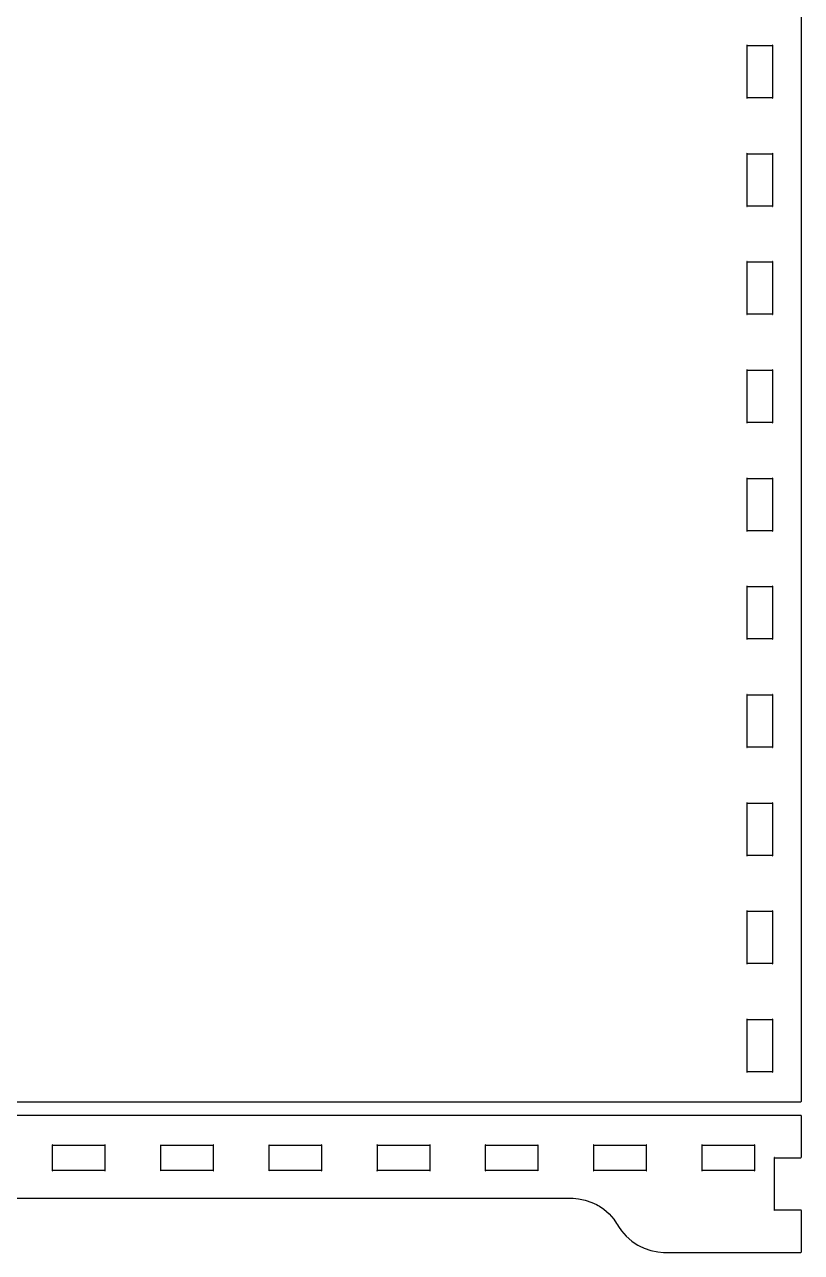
# Model space of a CAD drawing. Header units: millimetres. Extents: x -246 to 1649, y -181 to 287.
# Drawn here: x 1468.6 to 1554.7, y 21.7 to 157.8 of the extents above; entities that cross this region are included whole.
import ezdxf

# ---------------------------------------------------------------- set-up
doc = ezdxf.new("R2010")
doc.units = ezdxf.units.MM
doc.header["$MEASUREMENT"] = 0
doc.layers.add('mlk v1_0', color=7, linetype='Continuous')

msp = doc.modelspace()

# ---------------------------------------------------------------- linework, layer by layer
at = {"layer": 'mlk v1_0'}
for p, q in [((1554.7, 38.4997), (1554.7, 285.2)), ((1548.68, 155.568), (1548.66, 155.563)), ((1548.66, 155.563), (1548.66, 155.54)), ((1548.66, 155.54), (1548.69, 155.525)), ((1548.7, 155.537), (1548.68, 155.568)), ((1548.69, 155.525), (1548.7, 155.525)), ((1548.7, 155.525), (1548.7, 155.537)), ((1548.7, 152.625), (1548.7, 155.525)), ((1548.7, 155.525), (1551.5, 155.525)), ((1551.51, 155.568), (1551.5, 155.537)), ((1551.5, 155.537), (1551.5, 155.525)), ((1551.5, 155.525), (1551.5, 149.725)), ((1551.5, 155.525), (1551.51, 155.525)), ((1551.54, 155.563), (1551.51, 155.568)), ((1551.51, 155.525), (1551.54, 155.54)), ((1551.54, 155.54), (1551.54, 155.563)), ((1548.7, 149.725), (1548.7, 152.625)), ((1548.69, 149.725), (1548.66, 149.711)), ((1548.66, 149.711), (1548.66, 149.688)), ((1548.66, 149.688), (1548.68, 149.684)), ((1548.68, 149.684), (1548.7, 149.716)), ((1548.7, 149.725), (1548.69, 149.725)), ((1548.7, 149.716), (1548.7, 149.725)), ((1551.5, 149.725), (1548.7, 149.725)), ((1551.51, 149.725), (1551.5, 149.725)), ((1551.5, 149.725), (1551.5, 149.716)), ((1551.5, 149.716), (1551.51, 149.684)), ((1551.54, 149.711), (1551.51, 149.725)), ((1551.51, 149.684), (1551.54, 149.688)), ((1551.54, 149.688), (1551.54, 149.711)), ((1548.68, 143.568), (1548.66, 143.563)), ((1548.66, 143.563), (1548.66, 143.541)), ((1548.66, 143.541), (1548.69, 143.526)), ((1548.7, 143.536), (1548.68, 143.568)), ((1548.69, 143.526), (1548.7, 143.526)), ((1548.7, 143.526), (1548.7, 143.536)), ((1548.7, 143.526), (1551.5, 143.526)), ((1548.7, 140.625), (1548.7, 143.526)), ((1551.51, 143.568), (1551.5, 143.536)), ((1551.5, 143.536), (1551.5, 143.526)), ((1551.5, 143.526), (1551.51, 143.526)), ((1551.5, 143.526), (1551.5, 137.725)), ((1551.54, 143.563), (1551.51, 143.568)), ((1551.51, 143.526), (1551.54, 143.541)), ((1551.54, 143.541), (1551.54, 143.563)), ((1548.7, 137.725), (1548.7, 140.625)), ((1548.69, 137.725), (1548.66, 137.711)), ((1548.66, 137.711), (1548.66, 137.688)), ((1548.66, 137.688), (1548.68, 137.684)), ((1548.68, 137.684), (1548.7, 137.716)), ((1548.7, 137.725), (1548.69, 137.725)), ((1548.7, 137.716), (1548.7, 137.725)), ((1551.5, 137.725), (1548.7, 137.725)), ((1551.5, 137.725), (1551.5, 137.716)), ((1551.51, 137.725), (1551.5, 137.725)), ((1551.5, 137.716), (1551.51, 137.684)), ((1551.54, 137.711), (1551.51, 137.725)), ((1551.51, 137.684), (1551.54, 137.688)), ((1551.54, 137.688), (1551.54, 137.711)), ((1548.68, 131.568), (1548.66, 131.563)), ((1548.66, 131.563), (1548.66, 131.541)), ((1548.66, 131.541), (1548.69, 131.525)), ((1548.7, 131.536), (1548.68, 131.568)), ((1548.69, 131.525), (1548.7, 131.525)), ((1548.7, 131.525), (1548.7, 131.536)), ((1548.7, 128.625), (1548.7, 131.525)), ((1548.7, 131.525), (1551.5, 131.525)), ((1551.51, 131.568), (1551.5, 131.536)), ((1551.5, 131.536), (1551.5, 131.525)), ((1551.5, 131.525), (1551.5, 125.725)), ((1551.5, 131.525), (1551.51, 131.525)), ((1551.54, 131.563), (1551.51, 131.568)), ((1551.51, 131.525), (1551.54, 131.541)), ((1551.54, 131.541), (1551.54, 131.563)), ((1548.7, 125.725), (1548.7, 128.625)), ((1548.69, 125.725), (1548.66, 125.712)), ((1548.66, 125.712), (1548.66, 125.688)), ((1548.66, 125.688), (1548.68, 125.684)), ((1548.68, 125.684), (1548.7, 125.716)), ((1548.7, 125.725), (1548.69, 125.725)), ((1548.7, 125.716), (1548.7, 125.725)), ((1551.5, 125.725), (1548.7, 125.725)), ((1551.5, 125.725), (1551.5, 125.716)), ((1551.51, 125.725), (1551.5, 125.725)), ((1551.5, 125.716), (1551.51, 125.684)), ((1551.54, 125.712), (1551.51, 125.725)), ((1551.51, 125.684), (1551.54, 125.688)), ((1551.54, 125.688), (1551.54, 125.712)), ((1548.68, 119.568), (1548.66, 119.563)), ((1548.66, 119.563), (1548.66, 119.541)), ((1548.66, 119.541), (1548.69, 119.526)), ((1548.7, 119.537), (1548.68, 119.568)), ((1548.69, 119.526), (1548.7, 119.526)), ((1548.7, 119.526), (1548.7, 119.537)), ((1548.7, 116.625), (1548.7, 119.526)), ((1548.7, 119.526), (1551.5, 119.526)), ((1551.51, 119.568), (1551.5, 119.537)), ((1551.5, 119.537), (1551.5, 119.526)), ((1551.5, 119.526), (1551.51, 119.526)), ((1551.5, 119.526), (1551.5, 113.725)), ((1551.54, 119.563), (1551.51, 119.568)), ((1551.51, 119.526), (1551.54, 119.541)), ((1551.54, 119.541), (1551.54, 119.563)), ((1548.7, 113.725), (1548.7, 116.625)), ((1548.69, 113.725), (1548.66, 113.712)), ((1548.66, 113.712), (1548.66, 113.688)), ((1548.66, 113.688), (1548.68, 113.684)), ((1548.68, 113.684), (1548.7, 113.716)), ((1548.7, 113.725), (1548.69, 113.725)), ((1551.5, 113.725), (1548.7, 113.725)), ((1548.7, 113.716), (1548.7, 113.725)), ((1551.5, 113.725), (1551.5, 113.716)), ((1551.51, 113.725), (1551.5, 113.725)), ((1551.5, 113.716), (1551.51, 113.684)), ((1551.54, 113.712), (1551.51, 113.725)), ((1551.51, 113.684), (1551.54, 113.688)), ((1551.54, 113.688), (1551.54, 113.712)), ((1548.68, 107.568), (1548.66, 107.563)), ((1548.66, 107.563), (1548.66, 107.541)), ((1548.7, 107.537), (1548.68, 107.568)), ((1551.51, 107.568), (1551.5, 107.537)), ((1551.54, 107.563), (1551.51, 107.568)), ((1551.54, 107.541), (1551.54, 107.563)), ((1548.66, 107.541), (1548.69, 107.526)), ((1548.69, 107.526), (1548.7, 107.526)), ((1548.7, 107.526), (1548.7, 107.537)), ((1548.7, 107.526), (1551.5, 107.526)), ((1548.7, 104.625), (1548.7, 107.526)), ((1551.5, 107.537), (1551.5, 107.526)), ((1551.5, 107.526), (1551.51, 107.526)), ((1551.5, 107.526), (1551.5, 101.725)), ((1551.51, 107.526), (1551.54, 107.541)), ((1548.7, 101.725), (1548.7, 104.625)), ((1548.69, 101.725), (1548.66, 101.711)), ((1548.66, 101.711), (1548.66, 101.688)), ((1548.66, 101.688), (1548.68, 101.684)), ((1548.68, 101.684), (1548.7, 101.716)), ((1548.7, 101.725), (1548.69, 101.725)), ((1548.7, 101.716), (1548.7, 101.725)), ((1551.5, 101.725), (1548.7, 101.725)), ((1551.5, 101.725), (1551.5, 101.716)), ((1551.51, 101.725), (1551.5, 101.725)), ((1551.5, 101.716), (1551.51, 101.684)), ((1551.54, 101.711), (1551.51, 101.725)), ((1551.51, 101.684), (1551.54, 101.688)), ((1551.54, 101.688), (1551.54, 101.711)), ((1548.68, 95.5682), (1548.66, 95.5629)), ((1548.66, 95.5629), (1548.66, 95.5407)), ((1548.66, 95.5407), (1548.69, 95.5255)), ((1548.7, 95.5368), (1548.68, 95.5682)), ((1548.69, 95.5255), (1548.7, 95.5255)), ((1548.7, 95.5255), (1548.7, 95.5368)), ((1548.7, 92.625), (1548.7, 95.5255)), ((1548.7, 95.5255), (1551.5, 95.5255)), ((1551.51, 95.5682), (1551.5, 95.5368)), ((1551.5, 95.5368), (1551.5, 95.5255)), ((1551.5, 95.5255), (1551.5, 89.7255)), ((1551.5, 95.5255), (1551.51, 95.5255)), ((1551.54, 95.5629), (1551.51, 95.5682)), ((1551.51, 95.5255), (1551.54, 95.5407)), ((1551.54, 95.5407), (1551.54, 95.5629)), ((1548.7, 89.7255), (1548.7, 92.625)), ((1548.69, 89.7255), (1548.66, 89.7117)), ((1548.66, 89.7117), (1548.66, 89.6881)), ((1548.66, 89.6881), (1548.68, 89.6842)), ((1548.68, 89.6842), (1548.7, 89.716)), ((1548.7, 89.7255), (1548.69, 89.7255)), ((1551.5, 89.7255), (1548.7, 89.7255)), ((1548.7, 89.716), (1548.7, 89.7255)), ((1551.51, 89.7255), (1551.5, 89.7255)), ((1551.5, 89.7255), (1551.5, 89.716)), ((1551.5, 89.716), (1551.51, 89.6842)), ((1551.54, 89.7117), (1551.51, 89.7255)), ((1551.51, 89.6842), (1551.54, 89.6881)), ((1551.54, 89.6881), (1551.54, 89.7117)), ((1548.68, 83.5685), (1548.66, 83.5628)), ((1548.66, 83.5628), (1548.66, 83.541)), ((1548.66, 83.541), (1548.69, 83.5258)), ((1548.7, 83.5367), (1548.68, 83.5685)), ((1548.69, 83.5258), (1548.7, 83.5258)), ((1548.7, 83.5258), (1548.7, 83.5367)), ((1548.7, 80.6249), (1548.7, 83.5258)), ((1548.7, 83.5258), (1551.5, 83.5258)), ((1551.51, 83.5685), (1551.5, 83.5367)), ((1551.5, 83.5367), (1551.5, 83.5258)), ((1551.5, 83.5258), (1551.51, 83.5258)), ((1551.5, 83.5258), (1551.5, 77.7254)), ((1551.54, 83.5628), (1551.51, 83.5685)), ((1551.51, 83.5258), (1551.54, 83.541)), ((1551.54, 83.541), (1551.54, 83.5628)), ((1548.7, 77.7254), (1548.7, 80.6249)), ((1548.69, 77.7254), (1548.66, 77.7117)), ((1548.66, 77.7117), (1548.66, 77.6884)), ((1548.66, 77.6884), (1548.68, 77.6841)), ((1548.68, 77.6841), (1548.7, 77.7159)), ((1548.7, 77.7254), (1548.69, 77.7254)), ((1548.7, 77.7159), (1548.7, 77.7254)), ((1551.5, 77.7254), (1548.7, 77.7254)), ((1551.5, 77.7254), (1551.5, 77.7159)), ((1551.51, 77.7254), (1551.5, 77.7254)), ((1551.5, 77.7159), (1551.51, 77.6841)), ((1551.54, 77.7117), (1551.51, 77.7254)), ((1551.51, 77.6841), (1551.54, 77.6884)), ((1551.54, 77.6884), (1551.54, 77.7117)), ((1548.68, 71.567), (1548.66, 71.5627)), ((1548.66, 71.5627), (1548.66, 71.5395)), ((1548.66, 71.5395), (1548.69, 71.5243)), ((1548.7, 71.5352), (1548.68, 71.567)), ((1548.69, 71.5243), (1548.7, 71.5243)), ((1548.7, 71.5243), (1548.7, 71.5352)), ((1548.7, 68.6248), (1548.7, 71.5243)), ((1548.7, 71.5243), (1551.5, 71.5243)), ((1551.51, 71.567), (1551.5, 71.5352)), ((1551.5, 71.5352), (1551.5, 71.5243)), ((1551.5, 71.5243), (1551.5, 65.7257)), ((1551.5, 71.5243), (1551.51, 71.5243)), ((1551.54, 71.5627), (1551.51, 71.567)), ((1551.51, 71.5243), (1551.54, 71.5395)), ((1551.54, 71.5395), (1551.54, 71.5627)), ((1548.7, 65.7257), (1548.7, 68.6248)), ((1548.69, 65.7257), (1548.66, 65.7119)), ((1548.66, 65.7119), (1548.66, 65.6883)), ((1548.66, 65.6883), (1548.68, 65.684)), ((1548.68, 65.684), (1548.7, 65.7158)), ((1548.7, 65.7257), (1548.69, 65.7257)), ((1551.5, 65.7257), (1548.7, 65.7257)), ((1548.7, 65.7158), (1548.7, 65.7257)), ((1551.51, 65.7257), (1551.5, 65.7257)), ((1551.5, 65.7257), (1551.5, 65.7158)), ((1551.5, 65.7158), (1551.51, 65.684)), ((1551.54, 65.7119), (1551.51, 65.7257)), ((1551.51, 65.684), (1551.54, 65.6883)), ((1551.54, 65.6883), (1551.54, 65.7119)), ((1548.68, 59.5672), (1548.66, 59.563)), ((1548.66, 59.563), (1548.66, 59.5394)), ((1548.66, 59.5394), (1548.69, 59.5242)), ((1548.7, 59.5355), (1548.68, 59.5672)), ((1548.69, 59.5242), (1548.7, 59.5242)), ((1548.7, 59.5242), (1548.7, 59.5355)), ((1548.7, 56.6251), (1548.7, 59.5242)), ((1548.7, 59.5242), (1551.5, 59.5242)), ((1551.51, 59.5672), (1551.5, 59.5355)), ((1551.5, 59.5355), (1551.5, 59.5242)), ((1551.5, 59.5242), (1551.51, 59.5242)), ((1551.5, 59.5242), (1551.5, 53.7242)), ((1551.54, 59.563), (1551.51, 59.5672)), ((1551.51, 59.5242), (1551.54, 59.5394)), ((1551.54, 59.5394), (1551.54, 59.563)), ((1548.7, 53.7242), (1548.7, 56.6251)), ((1548.69, 53.7242), (1548.66, 53.7104)), ((1548.66, 53.7104), (1548.66, 53.6871)), ((1548.66, 53.6871), (1548.68, 53.6829)), ((1548.68, 53.6829), (1548.7, 53.7146)), ((1548.7, 53.7242), (1548.69, 53.7242)), ((1548.7, 53.7146), (1548.7, 53.7242)), ((1551.5, 53.7242), (1548.7, 53.7242)), ((1551.5, 53.7242), (1551.5, 53.7146)), ((1551.51, 53.7242), (1551.5, 53.7242)), ((1551.5, 53.7146), (1551.51, 53.6829)), ((1551.54, 53.7104), (1551.51, 53.7242)), ((1551.51, 53.6829), (1551.54, 53.6871)), ((1551.54, 53.6871), (1551.54, 53.7104)), ((1548.68, 47.5686), (1548.66, 47.5629)), ((1548.66, 47.5629), (1548.66, 47.541)), ((1548.66, 47.541), (1548.69, 47.5259)), ((1548.7, 47.5368), (1548.68, 47.5686)), ((1548.69, 47.5259), (1548.7, 47.5259)), ((1548.7, 47.5259), (1548.7, 47.5368)), ((1548.7, 47.5259), (1551.5, 47.5259)), ((1548.7, 44.625), (1548.7, 47.5259)), ((1551.51, 47.5686), (1551.5, 47.5368)), ((1551.5, 47.5368), (1551.5, 47.5259)), ((1551.5, 47.5259), (1551.51, 47.5259)), ((1551.5, 47.5259), (1551.5, 41.7255)), ((1551.54, 47.5629), (1551.51, 47.5686)), ((1551.51, 47.5259), (1551.54, 47.541)), ((1551.54, 47.541), (1551.54, 47.5629)), ((1548.7, 41.7255), (1548.7, 44.625)), ((1548.69, 41.7255), (1548.66, 41.7117)), ((1548.66, 41.7117), (1548.66, 41.6885)), ((1548.66, 41.6885), (1548.68, 41.6842)), ((1548.68, 41.6842), (1548.7, 41.716)), ((1548.7, 41.7255), (1548.69, 41.7255)), ((1551.5, 41.7255), (1548.7, 41.7255)), ((1548.7, 41.716), (1548.7, 41.7255)), ((1551.5, 41.7255), (1551.5, 41.716)), ((1551.51, 41.7255), (1551.5, 41.7255)), ((1551.5, 41.716), (1551.51, 41.6842)), ((1551.54, 41.7117), (1551.51, 41.7255)), ((1551.51, 41.6842), (1551.54, 41.6885)), ((1551.54, 41.6885), (1551.54, 41.7117)), ((1301.6, 38.4006), (1551.6, 38.4006)), ((1551.6, 38.4006), (1554.6, 38.4006)), ((1554.6, 38.4006), (1554.62, 38.4006)), ((1554.62, 38.4006), (1554.67, 38.4295)), ((1554.67, 38.4295), (1554.7, 38.4831)), ((1554.7, 38.4831), (1554.7, 38.4997)), ((1551.6, 36.8998), (1301.6, 36.8998)), ((1554.6, 36.8998), (1551.6, 36.8998)), ((1554.62, 36.8998), (1554.6, 36.8998)), ((1554.67, 36.8709), (1554.62, 36.8998)), ((1554.7, 36.8184), (1554.67, 36.8709)), ((1554.7, 36.8004), (1554.7, 36.8184)), ((1554.7, 32.2998), (1554.7, 36.8004)), ((1471.69, 33.6421), (1471.66, 33.6379)), ((1471.66, 33.6379), (1471.66, 33.6145)), ((1471.66, 33.6145), (1471.69, 33.5993)), ((1471.7, 33.6103), (1471.69, 33.6421)), ((1471.69, 33.5993), (1471.7, 33.5993)), ((1471.7, 33.5993), (1471.7, 33.6103)), ((1471.7, 33.5993), (1477.5, 33.5993)), ((1471.7, 30.8005), (1471.7, 33.5993)), ((1477.51, 33.6421), (1477.5, 33.6103)), ((1477.5, 33.6103), (1477.5, 33.5993)), ((1477.5, 33.5993), (1477.5, 30.8005)), ((1477.5, 33.5993), (1477.51, 33.5993)), ((1477.54, 33.6379), (1477.51, 33.6421)), ((1477.51, 33.5993), (1477.54, 33.6145)), ((1477.54, 33.6145), (1477.54, 33.6379)), ((1483.68, 33.6421), (1483.66, 33.6379)), ((1483.66, 33.6379), (1483.66, 33.6145)), ((1483.66, 33.6145), (1483.69, 33.5993)), ((1483.7, 33.6103), (1483.68, 33.6421)), ((1483.69, 33.5993), (1483.7, 33.5993)), ((1483.7, 33.5993), (1483.7, 33.6103)), ((1483.7, 30.8005), (1483.7, 33.5993)), ((1483.7, 33.5993), (1489.5, 33.5993)), ((1489.52, 33.6421), (1489.5, 33.6103)), ((1489.5, 33.6103), (1489.5, 33.5993)), ((1489.5, 33.5993), (1489.51, 33.5993)), ((1489.5, 33.5993), (1489.5, 30.8005)), ((1489.51, 33.5993), (1489.54, 33.6145)), ((1489.54, 33.6379), (1489.52, 33.6421)), ((1489.54, 33.6145), (1489.54, 33.6379)), ((1495.69, 33.6421), (1495.66, 33.6379)), ((1495.66, 33.6379), (1495.66, 33.6145)), ((1495.66, 33.6145), (1495.69, 33.5993)), ((1495.7, 33.6103), (1495.69, 33.6421)), ((1495.69, 33.5993), (1495.7, 33.5993)), ((1495.7, 33.5993), (1495.7, 33.6103)), ((1495.7, 30.8005), (1495.7, 33.5993)), ((1495.7, 33.5993), (1501.5, 33.5993)), ((1501.51, 33.6421), (1501.5, 33.6103)), ((1501.5, 33.6103), (1501.5, 33.5993)), ((1501.5, 33.5993), (1501.51, 33.5993)), ((1501.5, 33.5993), (1501.5, 30.8005)), ((1501.54, 33.6379), (1501.51, 33.6421)), ((1501.51, 33.5993), (1501.54, 33.6145)), ((1501.54, 33.6145), (1501.54, 33.6379)), ((1507.68, 33.6421), (1507.66, 33.6379)), ((1507.66, 33.6379), (1507.66, 33.6145)), ((1507.66, 33.6145), (1507.69, 33.5993)), ((1507.7, 33.6103), (1507.68, 33.6421)), ((1507.69, 33.5993), (1507.7, 33.5993)), ((1507.7, 33.5993), (1507.7, 33.6103)), ((1507.7, 30.8005), (1507.7, 33.5993)), ((1507.7, 33.5993), (1513.5, 33.5993)), ((1513.51, 33.6421), (1513.5, 33.6103)), ((1513.5, 33.6103), (1513.5, 33.5993)), ((1513.5, 33.5993), (1513.51, 33.5993)), ((1513.5, 33.5993), (1513.5, 30.8005)), ((1513.54, 33.6379), (1513.51, 33.6421)), ((1513.51, 33.5993), (1513.54, 33.6145)), ((1513.54, 33.6145), (1513.54, 33.6379)), ((1519.69, 33.6421), (1519.66, 33.6379)), ((1519.66, 33.6379), (1519.66, 33.6145)), ((1519.66, 33.6145), (1519.69, 33.5993)), ((1519.7, 33.6103), (1519.69, 33.6421)), ((1519.69, 33.5993), (1519.7, 33.5993)), ((1519.7, 33.5993), (1519.7, 33.6103)), ((1519.7, 30.8005), (1519.7, 33.5993)), ((1519.7, 33.5993), (1525.5, 33.5993)), ((1525.51, 33.6421), (1525.5, 33.6103)), ((1525.5, 33.6103), (1525.5, 33.5993)), ((1525.5, 33.5993), (1525.5, 30.8005)), ((1525.5, 33.5993), (1525.51, 33.5993)), ((1525.54, 33.6379), (1525.51, 33.6421)), ((1525.51, 33.5993), (1525.54, 33.6145)), ((1525.54, 33.6145), (1525.54, 33.6379)), ((1531.69, 33.6421), (1531.66, 33.6379)), ((1531.66, 33.6379), (1531.66, 33.6145)), ((1531.66, 33.6145), (1531.69, 33.5993)), ((1531.7, 33.6103), (1531.69, 33.6421)), ((1531.69, 33.5993), (1531.7, 33.5993)), ((1531.7, 33.5993), (1531.7, 33.6103)), ((1531.7, 30.8005), (1531.7, 33.5993)), ((1531.7, 33.5993), (1537.5, 33.5993)), ((1537.51, 33.6421), (1537.5, 33.6103)), ((1537.5, 33.6103), (1537.5, 33.5993)), ((1537.5, 33.5993), (1537.51, 33.5993)), ((1537.5, 33.5993), (1537.5, 30.8005)), ((1537.54, 33.6379), (1537.51, 33.6421)), ((1537.51, 33.5993), (1537.54, 33.6145)), ((1537.54, 33.6145), (1537.54, 33.6379)), ((1543.68, 33.6421), (1543.66, 33.6379)), ((1543.66, 33.6379), (1543.66, 33.6145)), ((1543.66, 33.6145), (1543.69, 33.5993)), ((1543.7, 33.6103), (1543.68, 33.6421)), ((1543.69, 33.5993), (1543.7, 33.5993)), ((1543.7, 33.5993), (1543.7, 33.6103)), ((1543.7, 30.8005), (1543.7, 33.5993)), ((1543.7, 33.5993), (1549.5, 33.5993)), ((1549.51, 33.6421), (1549.5, 33.6103)), ((1549.5, 33.6103), (1549.5, 33.5993)), ((1549.5, 33.5993), (1549.5, 30.8005)), ((1549.5, 33.5993), (1549.51, 33.5993)), ((1549.54, 33.6379), (1549.51, 33.6421)), ((1549.51, 33.5993), (1549.54, 33.6145)), ((1549.54, 33.6145), (1549.54, 33.6379)), ((1551.69, 32.2433), (1551.66, 32.2378)), ((1551.66, 32.2378), (1551.66, 32.2158)), ((1551.66, 32.2158), (1551.69, 32.2006)), ((1551.7, 32.2116), (1551.69, 32.2433)), ((1551.69, 32.2006), (1551.7, 32.2006)), ((1551.7, 32.2006), (1551.7, 32.2116)), ((1551.7, 26.4004), (1551.7, 32.2006)), ((1551.7, 32.2006), (1554.6, 32.2006)), ((1554.6, 32.2006), (1554.62, 32.2006)), ((1554.62, 32.2006), (1554.67, 32.2296)), ((1554.67, 32.2296), (1554.7, 32.2833)), ((1554.7, 32.2833), (1554.7, 32.2998)), ((1471.69, 30.8005), (1471.66, 30.7867)), ((1471.66, 30.7867), (1471.66, 30.7633)), ((1471.66, 30.7633), (1471.69, 30.7592)), ((1471.7, 30.8005), (1471.69, 30.8005)), ((1471.69, 30.7592), (1471.7, 30.7909)), ((1471.7, 30.7909), (1471.7, 30.8005)), ((1474.6, 30.8005), (1471.7, 30.8005)), ((1477.5, 30.8005), (1474.6, 30.8005)), ((1477.51, 30.8005), (1477.5, 30.8005)), ((1477.5, 30.8005), (1477.5, 30.7909)), ((1477.5, 30.7909), (1477.51, 30.7592)), ((1477.54, 30.7867), (1477.51, 30.8005)), ((1477.51, 30.7592), (1477.54, 30.7633)), ((1477.54, 30.7633), (1477.54, 30.7867)), ((1483.69, 30.8005), (1483.66, 30.7867)), ((1483.66, 30.7867), (1483.66, 30.7633)), ((1483.66, 30.7633), (1483.68, 30.7592)), ((1483.68, 30.7592), (1483.7, 30.7909)), ((1483.7, 30.8005), (1483.69, 30.8005)), ((1486.6, 30.8005), (1483.7, 30.8005)), ((1483.7, 30.7909), (1483.7, 30.8005)), ((1489.5, 30.8005), (1486.6, 30.8005)), ((1489.5, 30.8005), (1489.5, 30.7909)), ((1489.51, 30.8005), (1489.5, 30.8005)), ((1489.5, 30.7909), (1489.52, 30.7592)), ((1489.54, 30.7867), (1489.51, 30.8005)), ((1489.52, 30.7592), (1489.54, 30.7633)), ((1489.54, 30.7633), (1489.54, 30.7867)), ((1495.69, 30.8005), (1495.66, 30.7867)), ((1495.66, 30.7867), (1495.66, 30.7633)), ((1495.66, 30.7633), (1495.69, 30.7592)), ((1495.7, 30.8005), (1495.69, 30.8005)), ((1495.69, 30.7592), (1495.7, 30.7909)), ((1498.6, 30.8005), (1495.7, 30.8005)), ((1495.7, 30.7909), (1495.7, 30.8005)), ((1501.5, 30.8005), (1498.6, 30.8005)), ((1501.51, 30.8005), (1501.5, 30.8005)), ((1501.5, 30.8005), (1501.5, 30.7909)), ((1501.5, 30.7909), (1501.51, 30.7592)), ((1501.54, 30.7867), (1501.51, 30.8005)), ((1501.51, 30.7592), (1501.54, 30.7633)), ((1501.54, 30.7633), (1501.54, 30.7867)), ((1507.69, 30.8005), (1507.66, 30.7867)), ((1507.66, 30.7867), (1507.66, 30.7633)), ((1507.66, 30.7633), (1507.68, 30.7592)), ((1507.68, 30.7592), (1507.7, 30.7909)), ((1507.7, 30.8005), (1507.69, 30.8005)), ((1510.6, 30.8005), (1507.7, 30.8005)), ((1507.7, 30.7909), (1507.7, 30.8005)), ((1513.5, 30.8005), (1510.6, 30.8005)), ((1513.5, 30.8005), (1513.5, 30.7909)), ((1513.51, 30.8005), (1513.5, 30.8005)), ((1513.5, 30.7909), (1513.51, 30.7592)), ((1513.54, 30.7867), (1513.51, 30.8005)), ((1513.51, 30.7592), (1513.54, 30.7633)), ((1513.54, 30.7633), (1513.54, 30.7867)), ((1519.69, 30.8005), (1519.66, 30.7867)), ((1519.66, 30.7867), (1519.66, 30.7633)), ((1519.66, 30.7633), (1519.69, 30.7592)), ((1519.7, 30.8005), (1519.69, 30.8005)), ((1519.69, 30.7592), (1519.7, 30.7909)), ((1519.7, 30.7909), (1519.7, 30.8005)), ((1522.6, 30.8005), (1519.7, 30.8005)), ((1525.5, 30.8005), (1522.6, 30.8005)), ((1525.51, 30.8005), (1525.5, 30.8005)), ((1525.5, 30.8005), (1525.5, 30.7909)), ((1525.5, 30.7909), (1525.51, 30.7592)), ((1525.54, 30.7867), (1525.51, 30.8005)), ((1525.51, 30.7592), (1525.54, 30.7633)), ((1525.54, 30.7633), (1525.54, 30.7867)), ((1531.69, 30.8005), (1531.66, 30.7867)), ((1531.66, 30.7867), (1531.66, 30.7633)), ((1531.66, 30.7633), (1531.69, 30.7592)), ((1531.7, 30.8005), (1531.69, 30.8005)), ((1531.69, 30.7592), (1531.7, 30.7909)), ((1531.7, 30.7909), (1531.7, 30.8005)), ((1534.6, 30.8005), (1531.7, 30.8005)), ((1537.5, 30.8005), (1534.6, 30.8005)), ((1537.5, 30.8005), (1537.5, 30.7909)), ((1537.51, 30.8005), (1537.5, 30.8005)), ((1537.5, 30.7909), (1537.51, 30.7592)), ((1537.54, 30.7867), (1537.51, 30.8005)), ((1537.51, 30.7592), (1537.54, 30.7633)), ((1537.54, 30.7633), (1537.54, 30.7867)), ((1543.69, 30.8005), (1543.66, 30.7867)), ((1543.66, 30.7867), (1543.66, 30.7633)), ((1543.66, 30.7633), (1543.68, 30.7592)), ((1543.68, 30.7592), (1543.7, 30.7909)), ((1543.7, 30.8005), (1543.69, 30.8005)), ((1546.6, 30.8005), (1543.7, 30.8005)), ((1543.7, 30.7909), (1543.7, 30.8005)), ((1549.5, 30.8005), (1546.6, 30.8005)), ((1549.5, 30.8005), (1549.5, 30.7909)), ((1549.51, 30.8005), (1549.5, 30.8005)), ((1549.5, 30.7909), (1549.51, 30.7592)), ((1549.54, 30.7867), (1549.51, 30.8005)), ((1549.51, 30.7592), (1549.54, 30.7633)), ((1549.54, 30.7633), (1549.54, 30.7867)), ((1323.99, 27.6999), (1529.21, 27.6999)), ((1529.21, 27.6999), (1529.4, 27.6999)), ((1529.4, 27.6999), (1529.98, 27.6503)), ((1529.98, 27.6503), (1530.73, 27.4987)), ((1530.73, 27.4987), (1531.46, 27.2521)), ((1531.46, 27.2521), (1531.99, 27.0054)), ((1531.99, 27.0054), (1532.16, 26.9089)), ((1532.16, 26.9089), (1532.33, 26.8139)), ((1532.33, 26.8139), (1532.8, 26.4804)), ((1532.8, 26.4804), (1533.38, 25.9719)), ((1533.38, 25.9719), (1533.89, 25.3931)), ((1551.69, 26.4004), (1551.66, 26.3867)), ((1551.66, 26.3867), (1551.66, 26.3633)), ((1551.66, 26.3633), (1551.69, 26.3591)), ((1551.7, 26.4004), (1551.69, 26.4004)), ((1551.69, 26.3591), (1551.7, 26.3908)), ((1551.7, 26.3908), (1551.7, 26.4004)), ((1554.6, 26.4004), (1551.7, 26.4004)), ((1554.62, 26.4004), (1554.6, 26.4004)), ((1554.67, 26.3715), (1554.62, 26.4004)), ((1554.7, 26.3178), (1554.67, 26.3715)), ((1554.7, 26.2999), (1554.7, 26.3178)), ((1554.7, 21.8006), (1554.7, 26.2999)), ((1533.89, 25.3931), (1534.22, 24.9177)), ((1534.22, 24.9177), (1534.32, 24.7496)), ((1534.32, 24.7496), (1534.42, 24.5773)), ((1534.42, 24.5773), (1534.76, 24.0853)), ((1534.76, 24.0853), (1535.29, 23.4873)), ((1535.29, 23.4873), (1535.89, 22.9622)), ((1535.89, 22.9622), (1536.38, 22.6177)), ((1536.38, 22.6177), (1536.55, 22.5171)), ((1536.55, 22.5171), (1536.72, 22.4179)), ((1536.72, 22.4179), (1537.27, 22.1644)), ((1537.27, 22.1644), (1538.02, 21.9081)), ((1538.02, 21.9081), (1538.8, 21.7537)), ((1554.67, 21.7303), (1554.7, 21.784)), ((1554.7, 21.784), (1554.7, 21.8006)), ((1538.8, 21.7537), (1539.4, 21.7)), ((1539.4, 21.7), (1539.6, 21.7)), ((1539.6, 21.7), (1551.6, 21.7)), ((1551.6, 21.7), (1554.6, 21.7)), ((1554.6, 21.7), (1554.62, 21.7)), ((1554.62, 21.7), (1554.67, 21.7303))]:
    msp.add_line(p, q, dxfattribs=at)

doc.saveas('drawing.dxf')
